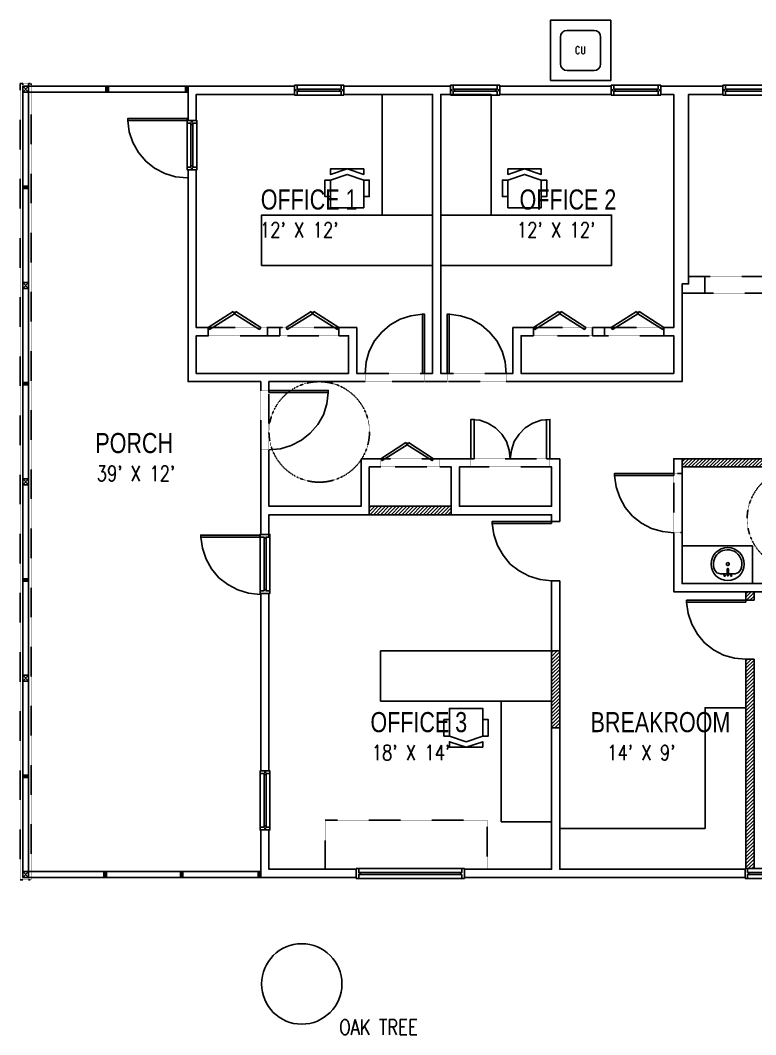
# Model space of a CAD drawing. Header units: inches. Extents: x -625442 to 34963, y -27993 to 66986.
# Drawn here: x 1728 to 2167, y 19757 to 20363 of the extents above; entities that cross this region are included whole.
import ezdxf

# ---------------------------------------------------------------- set-up
doc = ezdxf.new("R2010")
doc.units = ezdxf.units.IN
doc.header["$LTSCALE"] = 0.5
doc.header["$MEASUREMENT"] = 0
doc.linetypes.add('HIDDEN2', pattern=[0.1875, 0.125, -0.0625])
for name, color, linetype in [('0-TEXT', 30, 'Continuous'), ('P-ABOVE', 201, 'HIDDEN2'), ('P-BELOW-LIGHT', 143, 'Continuous'), ('P-CASEWORK', 140, 'Continuous'), ('P-DOOR', 51, 'Continuous'), ('P-FIXTURE', 63, 'Continuous'), ('P-FURNITURE', 201, 'Continuous'), ('P-WALL', 90, 'Continuous'), ('P-WINDOW', 213, 'Continuous')]:
    doc.layers.add(name, color=color, linetype=linetype)
doc.styles.add('1-4T', font='Zap601Rm.ttf', dxfattribs={"width": 0.8, "height": 12})
doc.styles.add('sapa notes', font='romans.shx', dxfattribs={"width": 0.8})

msp = doc.modelspace()

# ---------------------------------------------------------------- hatches: boundary and pattern name
at = {"layer": 'P-FURNITURE'}
h = msp.add_hatch(dxfattribs=at)
h.set_pattern_fill('ANSI31', color=256, scale=12)
h.paths.add_polyline_path([(2049.96642, 19986.33113), (2045.07539, 19986.33113), (2045.07539, 19940.35546), (2049.96642, 19940.35546)])
h.paths.add_polyline_path([(2165.98162, 19981.28858), (2161.09059, 19981.28858), (2161.09059, 19856.4254), (2162.0688, 19856.4254), (2165.98162, 19856.4254)], flags=17)
h.paths.add_polyline_path([(1985.2092, 20072.60888), (1936.29891, 20072.60888), (1936.29891, 20067.52221), (1985.2092, 20067.52221)])
h.paths.add_polyline_path([(2165.98162, 20021.54654), (2161.09059, 20021.54654), (2161.09059, 20016.50398), (2165.98162, 20016.50398)])
h.paths.add_polyline_path([(2361.03586, 20026.43756), (2365.92688, 20026.43756), (2365.92688, 20056.87041), (2361.03586, 20056.87041)])
h.paths.add_polyline_path([(2239.98821, 20026.43756), (2243.98821, 20026.43756), (2243.98821, 20096.08582), (2361.03586, 20096.08582), (2361.03586, 20092.08582), (2365.92688, 20092.08582), (2365.92688, 20100.97685), (2122.94057, 20100.97685), (2122.94057, 20096.08582), (2239.98821, 20096.08582)])
h.paths.add_polyline_path([(2309.97351, 20021.54654), (2305.08249, 20021.54654), (2305.08249, 19856.03412), (2309.97351, 19856.03412)])

# ---------------------------------------------------------------- linework, layer by layer
at = {"layer": 'P-ABOVE'}
for p, q in [((1729.50621, 20324.7252), (1733.00621, 20324.7252)), ((1729.50621, 19849.64309), (1733.00621, 19849.64309))]:
    msp.add_line(p, q, dxfattribs=at)
for points in [[(1729.50621, 19849.64309), (1728.00621, 19849.64309), (1728.00621, 20324.7252), (1729.50621, 20324.7252)], [(1734.50621, 19849.64309), (1733.00621, 19849.64309), (1733.00621, 20324.7252), (1734.50621, 20324.7252)], [(1875.45451, 20179.23331), (1840.2391, 20179.23331), (1840.2391, 20174.34228), (1875.45451, 20174.34228)], [(1918.10428, 20179.23331), (1882.88887, 20179.23331), (1882.88887, 20174.34228), (1918.10428, 20174.34228)], [(2034.31513, 20179.23331), (2069.53053, 20179.23331), (2069.53053, 20174.34228), (2034.31513, 20174.34228)], [(2112.18031, 20174.34228), (2112.18031, 20179.23331), (2076.76926, 20179.23331), (2076.76926, 20174.34228)], [(1969.16662, 20151.84355), (1933.75557, 20151.84355), (1933.75557, 20146.95252), (1969.16662, 20146.95252)], [(2018.07691, 20151.84355), (2018.07691, 20146.95252), (1982.8615, 20146.95252), (1982.8615, 20151.84355)], [(1876.43271, 20106.25916), (1871.54168, 20106.25916), (1871.54168, 20141.67021), (1876.43271, 20141.67021)], [(1943.14635, 20096.08582), (1978.36176, 20096.08582), (1978.36176, 20100.97685), (1943.14635, 20100.97685)], [(2044.09718, 20096.08582), (2044.09718, 20100.97685), (1996.94767, 20100.97685), (1996.94767, 20096.08582)], [(2122.94057, 20092.08582), (2122.94057, 20056.87041), (2118.04954, 20056.87041), (2118.04954, 20092.08582)]]:
    msp.add_lwpolyline(points, close=True, dxfattribs=at)
for points in [[(2347.14533, 20209.75333), (2136.63545, 20209.75333)], [(2136.63545, 20199.77563), (2347.14533, 20199.77563)], [(2006.72972, 19856.03412), (2006.72972, 19885.38029), (1909.88735, 19885.38029), (1909.88735, 19856.03412)]]:
    msp.add_lwpolyline(points, dxfattribs=at)
for centre in [(1906.43271, 20116.95252), (2191.82043, 20065.14187)]:
    msp.add_circle(centre, 30, dxfattribs=at)
at = {"layer": 'P-BELOW-LIGHT'}
for p, q in [((1729.50621, 20323.2252), (1729.50621, 19851.14309)), ((1733.00621, 20323.2252), (1826.60935, 20323.2252)), ((1733.00621, 20319.7252), (1826.60935, 20319.7252)), ((1733.00621, 20181.75691), (1733.00621, 20319.7252)), ((1733.00621, 19854.64309), (1733.00621, 20181.75691)), ((2122.94057, 20096.08582), (2122.94057, 20100.97685)), ((2045.07539, 20063.52221), (2049.96642, 20063.52221)), ((2045.07539, 20028.11116), (2049.96642, 20028.11116)), ((2165.98162, 20021.54654), (2161.09059, 20021.54654)), ((1733.00621, 19854.64309), (1871.54168, 19854.64309)), ((1733.00621, 19851.14309), (1871.54168, 19851.14309))]:
    msp.add_line(p, q, dxfattribs=at)
for points in [[(2044.3721, 20326.53332), (2080.3721, 20326.53332), (2080.3721, 20362.53332), (2044.3721, 20362.53332)], [(1919.47377, 20320.29058), (1919.47377, 20317.94289), (1921.0389, 20317.94289), (1921.0389, 20323.81212), (1919.47377, 20323.81212), (1919.47377, 20321.46443), (1918.6912, 20321.46443), (1918.6912, 20320.29058)], [(2012.59896, 20320.29058), (2012.59896, 20317.94289), (2014.16409, 20317.94289), (2014.16409, 20323.81212), (2012.59896, 20323.81212), (2012.59896, 20321.46443), (2011.81639, 20321.46443), (2011.81639, 20320.29058)], [(2082.24721, 20321.46443), (2082.24721, 20323.81212), (2080.68208, 20323.81212), (2080.68208, 20317.94289), (2082.24721, 20317.94289), (2082.24721, 20320.29058), (2083.02977, 20320.29058), (2083.02977, 20321.46443)], [(2148.96084, 20321.46443), (2148.96084, 20323.81212), (2147.39571, 20323.81212), (2147.39571, 20317.94289), (2148.96084, 20317.94289), (2148.96084, 20320.29058), (2149.74341, 20320.29058), (2149.74341, 20321.46443)], [(1829.87012, 20274.90183), (1827.52242, 20274.90183), (1827.52242, 20273.3367), (1833.39166, 20273.3367), (1833.39166, 20274.90183), (1831.04397, 20274.90183), (1831.04397, 20275.6844), (1829.87012, 20275.6844)], [(1873.4981, 20022.13346), (1871.1504, 20022.13346), (1871.1504, 20020.56833), (1877.01964, 20020.56833), (1877.01964, 20022.13346), (1874.67194, 20022.13346), (1874.67194, 20022.91602), (1873.4981, 20022.91602)], [(1873.4981, 19881.07619), (1871.1504, 19881.07619), (1871.1504, 19879.51106), (1877.01964, 19879.51106), (1877.01964, 19881.07619), (1874.67194, 19881.07619), (1874.67194, 19881.85875), (1873.4981, 19881.85875)], [(1991.46971, 19852.90386), (1991.46971, 19850.55617), (1993.03484, 19850.55617), (1993.03484, 19856.4254), (1991.46971, 19856.4254), (1991.46971, 19854.07771), (1990.68715, 19854.07771), (1990.68715, 19852.90386)], [(2162.0688, 19854.07771), (2162.0688, 19856.4254), (2160.69931, 19856.4254), (2160.69931, 19850.55617), (2162.0688, 19850.55617), (2162.0688, 19852.90386), (2162.85137, 19852.90386), (2162.85137, 19854.07771)]]:
    msp.add_lwpolyline(points, close=True, dxfattribs=at)
msp.add_lwpolyline([(2054.3721, 20332.53332), (2070.3721, 20332.53332, 0.414213562), (2074.3721, 20336.53332), (2074.3721, 20352.53332, 0.414213562), (2070.3721, 20356.53332), (2054.3721, 20356.53332, 0.414213562), (2050.3721, 20352.53332), (2050.3721, 20336.53332, 0.414213562)], format="xyb", close=True, dxfattribs=at)
for points in [[(1893.25785, 20317.94289), (1893.25785, 20320.29058), (1894.04042, 20320.29058), (1894.04042, 20321.46443), (1893.25785, 20321.46443), (1893.25785, 20323.81212), (1891.69272, 20323.81212), (1891.69272, 20317.94289), (1893.25785, 20317.94289), (1919.47377, 20317.94289)], [(1893.25785, 20323.81212), (1919.47377, 20323.81212)], [(1986.38304, 20317.94289), (1986.38304, 20320.29058), (1987.16561, 20320.29058), (1987.16561, 20321.46443), (1986.38304, 20321.46443), (1986.38304, 20323.81212), (1984.81791, 20323.81212), (1984.81791, 20317.94289), (1986.38304, 20317.94289), (2012.59896, 20317.94289)], [(1986.38304, 20323.81212), (2012.59896, 20323.81212)], [(2108.65877, 20323.81212), (2108.65877, 20321.46443), (2107.8762, 20321.46443), (2107.8762, 20320.29058), (2108.65877, 20320.29058), (2108.65877, 20317.94289), (2110.22389, 20317.94289), (2110.22389, 20323.81212), (2108.65877, 20323.81212), (2082.24721, 20323.81212)], [(2192.78446, 20323.81212), (2192.78446, 20321.46443), (2192.0019, 20321.46443), (2192.0019, 20320.29058), (2192.78446, 20320.29058), (2192.78446, 20317.94289), (2194.34959, 20317.94289), (2194.34959, 20323.81212), (2192.78446, 20323.81212), (2148.96084, 20323.81212)], [(1892.47529, 20320.29058), (1892.47529, 20321.46443)], [(1920.25633, 20321.46443), (1920.25633, 20320.29058)], [(1985.60048, 20320.29058), (1985.60048, 20321.46443)], [(2013.38152, 20321.46443), (2013.38152, 20320.29058)], [(2081.46464, 20320.29058), (2081.46464, 20321.46443)], [(2108.65877, 20317.94289), (2082.24721, 20317.94289)], [(2109.44133, 20321.46443), (2109.44133, 20320.29058)], [(2148.17828, 20320.29058), (2148.17828, 20321.46443)], [(2192.78446, 20317.94289), (2148.96084, 20317.94289)], [(1827.52242, 20301.11775), (1829.87012, 20301.11775), (1829.87012, 20300.33518), (1831.04397, 20300.33518), (1831.04397, 20301.11775), (1833.39166, 20301.11775), (1833.39166, 20302.68288), (1827.52242, 20302.68288), (1827.52242, 20301.11775), (1827.52242, 20274.90183)], [(1829.87012, 20301.90031), (1831.04397, 20301.90031)], [(1833.39166, 20301.11775), (1833.39166, 20274.90183)], [(1831.04397, 20274.11927), (1829.87012, 20274.11927)], [(2118.04954, 20203.49281), (2118.04954, 20212.10102)], [(1876.43271, 20054.41425), (1876.43271, 20062.82682)], [(1871.1504, 20054.21861), (1873.4981, 20054.21861), (1873.4981, 20053.63169), (1874.67194, 20053.63169), (1874.67194, 20054.21861), (1877.01964, 20054.21861), (1877.01964, 20055.78374), (1871.1504, 20055.78374), (1871.1504, 20054.21861), (1871.1504, 20022.13346)], [(1877.01964, 20054.21861), (1877.01964, 20022.13346)], [(1871.1504, 19913.16134), (1873.4981, 19913.16134), (1873.4981, 19912.57441), (1874.67194, 19912.57441), (1874.67194, 19913.16134), (1877.01964, 19913.16134), (1877.01964, 19914.72646), (1871.1504, 19914.72646), (1871.1504, 19913.16134), (1871.1504, 19881.07619)], [(1873.4981, 19913.9439), (1874.67194, 19913.9439)], [(1877.01964, 19913.16134), (1877.01964, 19881.07619)], [(1874.67194, 19880.29362), (1873.4981, 19880.29362)], [(1930.03839, 19850.55617), (1930.03839, 19852.90386), (1930.82095, 19852.90386), (1930.82095, 19854.07771), (1930.03839, 19854.07771), (1930.03839, 19856.4254), (1928.47326, 19856.4254), (1928.47326, 19850.55617), (1930.03839, 19850.55617), (1991.46971, 19850.55617)], [(1930.03839, 19856.4254), (1991.46971, 19856.4254)], [(2190.43677, 19856.4254), (2190.43677, 19854.07771), (2189.6542, 19854.07771), (2189.6542, 19852.90386), (2190.43677, 19852.90386), (2190.43677, 19850.55617), (2192.0019, 19850.55617), (2192.0019, 19856.4254), (2190.43677, 19856.4254), (2162.0688, 19856.4254)], [(2190.43677, 19850.55617), (2162.0688, 19850.55617)]]:
    msp.add_lwpolyline(points, dxfattribs=at)
at = {"layer": 'P-CASEWORK'}
for points in [[(2164.94057, 20026.43756), (2164.94057, 20048.9363), (2122.94057, 20048.9363)], [(2049.96642, 19880.4254), (2136.69931, 19880.4254), (2136.69931, 19952.4254), (2160.69931, 19952.4254)]]:
    msp.add_lwpolyline(points, dxfattribs=at)
at = {"layer": 'P-DOOR'}
for points in [[(1827.52242, 20302.68288), (1792.11138, 20302.68288), (1792.11138, 20303.85672), (1827.52242, 20303.85672)], [(1855.10783, 20188.81972), (1855.89039, 20187.45024), (1841.02166, 20178.05946), (1840.2391, 20179.23331)], [(1856.67296, 20188.81972), (1855.89039, 20187.45024), (1870.75912, 20178.05946), (1871.54168, 20179.23331)], [(1901.67042, 20188.81972), (1902.45299, 20187.45024), (1887.38862, 20178.05946), (1886.60605, 20179.23331)], [(1903.23555, 20188.81972), (1902.45299, 20187.45024), (1917.32171, 20178.05946), (1918.10428, 20179.23331)], [(1967.99277, 20151.84355), (1967.99277, 20187.25459), (1969.16662, 20187.25459), (1969.16662, 20151.84355)], [(1984.03535, 20151.84355), (1984.03535, 20187.25459), (1982.8615, 20187.25459), (1982.8615, 20151.84355)], [(2049.18385, 20188.81972), (2049.96642, 20187.45024), (2035.09769, 20178.05946), (2034.31513, 20179.23331)], [(2050.74898, 20188.81972), (2049.96642, 20187.45024), (2064.83515, 20178.05946), (2065.61771, 20179.23331)], [(2095.74645, 20188.81972), (2096.52901, 20187.45024), (2081.46464, 20178.05946), (2080.68208, 20179.23331)], [(2097.31158, 20188.81972), (2096.52901, 20187.45024), (2111.39774, 20178.05946), (2112.18031, 20179.23331)], [(1876.43271, 20140.49636), (1911.84376, 20140.49636), (1911.84376, 20141.67021), (1876.43271, 20141.67021)], [(1998.90408, 20100.97685), (1998.90408, 20124.45378), (1996.94767, 20124.45378), (1996.94767, 20100.97685)], [(1958.21072, 20110.56326), (1958.99328, 20109.19377), (1943.92891, 20099.803), (1943.14635, 20100.97685)], [(1959.77585, 20110.56326), (1958.99328, 20109.19377), (1973.86201, 20099.803), (1974.64457, 20100.97685)], [(2118.04954, 20090.91197), (2082.63849, 20090.91197), (2082.63849, 20092.08582), (2118.04954, 20092.08582)], [(2045.07539, 20062.34836), (2009.66434, 20062.34836), (2009.66434, 20063.52221), (2045.07539, 20063.52221)], [(1871.1504, 20054.21861), (1835.73935, 20054.21861), (1835.73935, 20055.39246), (1871.1504, 20055.39246)], [(2161.09059, 20015.33014), (2125.67955, 20015.33014), (2125.67955, 20016.50398), (2161.09059, 20016.50398)]]:
    msp.add_lwpolyline(points, close=True, dxfattribs=at)
for points in [[(1792.11138, 20302.68288), (1793.08958, 20296.03108), (1795.24163, 20289.57492), (1798.56753, 20283.70568), (1802.87164, 20278.42337), (1808.15395, 20274.31491), (1814.21883, 20271.18465), (1820.67498, 20269.22824), (1827.52242, 20268.44567)], [(1967.99277, 20187.25459), (1961.14533, 20186.27639), (1954.68918, 20184.12434), (1948.81994, 20180.79844), (1943.73327, 20176.49433), (1939.42917, 20171.21202), (1936.29891, 20165.14714), (1934.3425, 20158.69099), (1933.75557, 20151.84355)], [(2034.31513, 20179.23331), (2021.98973, 20179.23331), (2021.98973, 20151.84355), (2018.07691, 20151.84355), (2017.48999, 20158.69099), (2015.53358, 20165.14714), (2012.40332, 20171.21202), (2008.09921, 20176.49433), (2003.01254, 20180.79844), (1997.14331, 20184.12434), (1990.68715, 20186.27639), (1984.03535, 20187.25459)], [(1876.43271, 20106.25916), (1883.28015, 20106.84608), (1889.73631, 20108.80249), (1895.80119, 20111.93275), (1901.0835, 20116.23686), (1905.58325, 20121.32353), (1908.90915, 20127.19276), (1910.86556, 20133.64892), (1911.84376, 20140.49636)], [(2042.14077, 20124.25814), (2042.14077, 20100.97685), (2044.09718, 20100.97685), (2044.09718, 20124.45378), (2038.81487, 20123.86686), (2033.92384, 20122.10609), (2029.4241, 20119.36711), (2025.70692, 20115.64993), (2022.7723, 20111.15019), (2021.20717, 20106.06352), (2020.4246, 20100.97685), (2019.83768, 20106.06352), (2018.27255, 20111.15019), (2015.33793, 20115.64993), (2011.62075, 20119.36711), (2007.12101, 20122.10609), (2002.22998, 20123.86686), (1996.94767, 20124.45378)], [(2082.63849, 20090.91197), (2083.6167, 20084.26017), (2085.76875, 20077.80401), (2089.09465, 20071.93478), (2093.39875, 20066.65247), (2098.68107, 20062.544), (2104.74594, 20059.41374), (2111.2021, 20057.45733), (2118.04954, 20056.67477)], [(2009.66434, 20062.34836), (2010.64255, 20055.69656), (2012.7946, 20049.2404), (2016.1205, 20043.37117), (2020.4246, 20038.08886), (2025.70692, 20033.98039), (2031.77179, 20030.85013), (2038.22795, 20028.89372), (2045.07539, 20028.11116)], [(1835.73935, 20054.21861), (1836.71756, 20047.56681), (1838.86961, 20041.11065), (1842.19551, 20035.24142), (1846.49962, 20029.95911), (1851.78193, 20025.85064), (1857.8468, 20022.72038), (1864.30296, 20020.76397), (1871.1504, 20019.98141)], [(2161.09059, 19981.28858), (2154.24315, 19981.8755), (2147.787, 19983.83191), (2141.72212, 19986.96217), (2136.43981, 19991.07063), (2132.1357, 19996.35295), (2128.8098, 20002.22218), (2126.65775, 20008.67834), (2125.67955, 20015.33014)]]:
    msp.add_lwpolyline(points, dxfattribs=at)
at = {"layer": 'P-FIXTURE'}
msp.add_lwpolyline([(2150.65877, 20032.3068), (2154.57159, 20032.3068), (2156.72364, 20033.08936), (2158.09313, 20034.85013, 1.529927729), (2142.44184, 20034.45885), (2143.81132, 20032.89372), (2145.96338, 20032.3068), (2149.8762, 20032.3068)], format="xyb", dxfattribs=at)
for points in [[(2150.26748, 20038.9586), (2149.48492, 20038.56732), (2149.48492, 20037.58911), (2150.26748, 20037.19783), (2151.05005, 20037.58911), (2151.05005, 20038.56732)], [(2149.8762, 20035.24142), (2149.8762, 20031.32859), (2150.26748, 20030.93731), (2150.65877, 20031.32859), (2150.65877, 20035.24142), (2150.26748, 20035.6327)], [(2147.72415, 20031.32859), (2148.31107, 20030.74167), (2148.70235, 20031.32859), (2148.31107, 20031.71988)], [(2151.63697, 20031.32859), (2152.22389, 20030.74167), (2152.61518, 20031.32859), (2152.22389, 20031.71988)]]:
    msp.add_lwpolyline(points, close=True, dxfattribs=at)
msp.add_circle((2150.19372, 20038.10227), 9.8561, dxfattribs=at)
at = {"layer": 'P-FURNITURE'}
for points in [[(1944.05765, 20246.33417), (1974.05765, 20246.33417), (1974.05765, 20318.33417), (1944.05765, 20318.33417)], [(2008.94868, 20246.33417), (1978.94868, 20246.33417), (1978.94868, 20318.33417), (2008.94868, 20318.33417)], [(1974.05765, 20246.33417), (1974.05765, 20216.33417), (1872.05765, 20216.33417), (1872.05765, 20246.33417)], [(1978.94868, 20246.33417), (1978.94868, 20216.33417), (2080.94868, 20216.33417), (2080.94868, 20246.33417)], [(2045.07539, 19956.33113), (2045.07539, 19986.33113), (1943.07539, 19986.33113), (1943.07539, 19956.33113)], [(2015.07539, 19956.33113), (2045.07539, 19956.33113), (2045.07539, 19884.33113), (2015.07539, 19884.33113)]]:
    msp.add_lwpolyline(points, close=True, dxfattribs=at)
at = {"layer": 'P-FURNITURE', "flags": 128}
for points in [[(1913.13519, 20260.62123), (1913.13519, 20267.2362), (1923.05765, 20270.54368), (1932.98011, 20267.2362), (1936.28759, 20267.2362), (1936.28759, 20257.31374), (1932.98011, 20257.31374), (1932.98011, 20260.62123), (1932.98011, 20254.00626), (1932.98011, 20250.69877), (1929.67262, 20250.69877), (1916.44268, 20250.69877), (1913.13519, 20250.69877), (1913.13519, 20254.00626), (1913.13519, 20260.62123), (1913.13519, 20257.31374), (1909.82771, 20257.31374), (1909.82771, 20267.2362), (1913.13519, 20267.2362)], [(2038.89293, 20260.62123), (2038.89293, 20267.2362), (2028.97047, 20270.54368), (2019.04802, 20267.2362), (2015.74053, 20267.2362), (2015.74053, 20257.31374), (2019.04802, 20257.31374), (2019.04802, 20260.62123), (2019.04802, 20254.00626), (2019.04802, 20250.69877), (2022.3555, 20250.69877), (2035.58544, 20250.69877), (2038.89293, 20250.69877), (2038.89293, 20254.00626), (2038.89293, 20260.62123), (2038.89293, 20257.31374), (2042.20041, 20257.31374), (2042.20041, 20267.2362), (2038.89293, 20267.2362)], [(1932.98011, 20260.62123), (1932.98011, 20267.2362)], [(2019.04802, 20260.62123), (2019.04802, 20267.2362)], [(1984.15293, 19942.04407), (1984.15293, 19935.4291), (1994.07539, 19932.12161), (2003.99785, 19935.4291), (2007.30533, 19935.4291), (2007.30533, 19945.35156), (2003.99785, 19945.35156), (2003.99785, 19942.04407), (2003.99785, 19948.65904), (2003.99785, 19951.96653), (2000.69036, 19951.96653), (1987.46042, 19951.96653), (1984.15293, 19951.96653), (1984.15293, 19948.65904), (1984.15293, 19942.04407), (1984.15293, 19945.35156), (1980.84545, 19945.35156), (1980.84545, 19935.4291), (1984.15293, 19935.4291)], [(2003.99785, 19942.04407), (2003.99785, 19935.4291)]]:
    msp.add_lwpolyline(points, dxfattribs=at)
for points in [[(1932.98011, 20273.85117), (1913.13519, 20273.85117), (1913.13519, 20270.54368), (1923.05765, 20273.85117), (1932.98011, 20270.54368)], [(2019.04802, 20273.85117), (2038.89293, 20273.85117), (2038.89293, 20270.54368), (2028.97047, 20273.85117), (2019.04802, 20270.54368)], [(2003.99785, 19928.81413), (1984.15293, 19928.81413), (1984.15293, 19932.12161), (1994.07539, 19928.81413), (2003.99785, 19932.12161)]]:
    msp.add_lwpolyline(points, close=True, dxfattribs=at)
at = {"layer": 'P-WALL'}
for p, q in [((1729.50621, 20323.2252), (1733.00621, 20319.7252)), ((1733.00621, 20323.2252), (1729.50621, 20319.7252)), ((1779.05778, 20323.2252), (1780.55778, 20319.7252)), ((1780.55778, 20323.2252), (1779.05778, 20319.7252)), ((1826.60935, 20323.2252), (1828.10935, 20319.7252)), ((1828.10935, 20323.2252), (1826.60935, 20319.7252)), ((1729.50621, 20262.15243), (1733.00621, 20263.65243)), ((1733.00621, 20262.15243), (1729.50621, 20263.65243)), ((1729.50621, 20206.07967), (1733.00621, 20202.57967)), ((1733.00621, 20206.07967), (1729.50621, 20202.57967)), ((1729.50621, 20145.00691), (1733.00621, 20146.50691)), ((1733.00621, 20145.00691), (1729.50621, 20146.50691)), ((2049.96642, 20096.08582), (2049.96642, 20100.97685)), ((1729.50621, 20088.93414), (1733.00621, 20085.43414)), ((1733.00621, 20088.93414), (1729.50621, 20085.43414)), ((1985.2092, 20072.60888), (1936.29891, 20072.60888)), ((1729.50621, 20027.86138), (1733.00621, 20029.36138)), ((1733.00621, 20027.86138), (1729.50621, 20029.36138)), ((2161.09059, 20016.50398), (2161.09059, 20021.54654)), ((2165.98162, 20016.50398), (2165.98162, 20021.54654)), ((2165.98162, 20016.50398), (2161.09059, 20016.50398)), ((2049.96642, 19935.46443), (2049.96642, 19991.22216)), ((2161.09059, 19856.03412), (2161.09059, 19981.28858)), ((2165.98162, 19981.28858), (2161.09059, 19981.28858)), ((2165.98162, 19856.03412), (2165.98162, 19981.28858)), ((1729.50621, 19971.78862), (1733.00621, 19968.28862)), ((1733.00621, 19971.78862), (1729.50621, 19968.28862)), ((1729.50621, 19910.71585), (1733.00621, 19912.21585)), ((1733.00621, 19910.71585), (1729.50621, 19912.21585)), ((1729.50621, 19854.64309), (1733.00621, 19851.14309)), ((1733.00621, 19854.64309), (1729.50621, 19851.14309)), ((1777.9347, 19854.64309), (1779.4347, 19851.14309)), ((1779.4347, 19854.64309), (1777.9347, 19851.14309)), ((1823.61319, 19854.64309), (1825.11319, 19851.14309)), ((1825.11319, 19854.64309), (1823.61319, 19851.14309)), ((1870.04168, 19854.64309), (1871.54168, 19851.14309)), ((1871.54168, 19854.64309), (1870.04168, 19851.14309))]:
    msp.add_line(p, q, dxfattribs=at)
for points in [[(1729.50621, 20319.7252), (1733.00621, 20319.7252), (1733.00621, 20323.2252), (1729.50621, 20323.2252)], [(1779.05778, 20323.2252), (1780.55778, 20323.2252), (1780.55778, 20319.7252), (1779.05778, 20319.7252)], [(1826.60935, 20323.2252), (1828.10935, 20323.2252), (1828.10935, 20319.7252), (1826.60935, 20319.7252)], [(1729.50621, 20262.15243), (1729.50621, 20263.65243), (1733.00621, 20263.65243), (1733.00621, 20262.15243)], [(2136.63545, 20199.77563), (2136.63545, 20209.75333), (2126.85339, 20209.75333), (2126.85339, 20205.25358), (2122.94057, 20205.25358), (2122.94057, 20199.77563), (2126.85339, 20199.77563)], [(1729.50621, 20202.57967), (1733.00621, 20202.57967), (1733.00621, 20206.07967), (1729.50621, 20206.07967)], [(1729.50621, 20145.00691), (1729.50621, 20146.50691), (1733.00621, 20146.50691), (1733.00621, 20145.00691)], [(1729.50621, 20085.43414), (1733.00621, 20085.43414), (1733.00621, 20088.93414), (1729.50621, 20088.93414)], [(1729.50621, 20027.86138), (1729.50621, 20029.36138), (1733.00621, 20029.36138), (1733.00621, 20027.86138)], [(1729.50621, 19968.28862), (1733.00621, 19968.28862), (1733.00621, 19971.78862), (1729.50621, 19971.78862)], [(1729.50621, 19910.71585), (1729.50621, 19912.21585), (1733.00621, 19912.21585), (1733.00621, 19910.71585)], [(1729.50621, 19851.14309), (1733.00621, 19851.14309), (1733.00621, 19854.64309), (1729.50621, 19854.64309)], [(1777.9347, 19854.64309), (1779.4347, 19854.64309), (1779.4347, 19851.14309), (1777.9347, 19851.14309)], [(1823.61319, 19854.64309), (1825.11319, 19854.64309), (1825.11319, 19851.14309), (1823.61319, 19851.14309)], [(1870.04168, 19854.64309), (1871.54168, 19854.64309), (1871.54168, 19851.14309), (1870.04168, 19851.14309)]]:
    msp.add_lwpolyline(points, close=True, dxfattribs=at)
for points in [[(1891.69272, 20323.2252), (1828.10935, 20323.2252)], [(1828.10935, 20323.2252), (1828.10935, 20302.68288)], [(1833.00038, 20302.68288), (1833.00038, 20318.33417), (1891.69272, 20318.33417)], [(1984.81791, 20323.2252), (1921.0389, 20323.2252)], [(1921.0389, 20318.33417), (1974.05765, 20318.33417), (1974.05765, 20151.84355), (1969.16662, 20151.84355)], [(1982.8615, 20151.84355), (1978.94868, 20151.84355), (1978.94868, 20318.33417), (1984.81791, 20318.33417)], [(2080.68208, 20323.2252), (2014.16409, 20323.2252)], [(2014.16409, 20318.33417), (2080.68208, 20318.33417)], [(2018.07691, 20146.95252), (2122.94057, 20146.95252), (2122.94057, 20205.25358), (2126.85339, 20205.25358), (2126.85339, 20318.33417), (2147.39571, 20318.33417)], [(2147.39571, 20323.2252), (2110.22389, 20323.2252)], [(2110.22389, 20318.33417), (2118.04954, 20318.33417), (2118.04954, 20179.23331), (2112.18031, 20179.23331)], [(1828.10935, 20273.3367), (1828.10935, 20146.95252), (1871.54168, 20146.95252), (1871.54168, 20141.67021)], [(1840.2391, 20179.23331), (1833.00038, 20179.23331), (1833.00038, 20273.3367)], [(1882.88887, 20179.23331), (1875.45451, 20179.23331)], [(1882.49759, 20179.23331), (1877.8022, 20179.23331)], [(1933.75557, 20151.84355), (1928.86454, 20151.84355), (1928.86454, 20179.23331), (1918.10428, 20179.23331)], [(2076.76926, 20179.23331), (2069.53053, 20179.23331)], [(1918.10428, 20174.34228), (1923.97351, 20174.34228), (1923.97351, 20151.84355), (1833.00038, 20151.84355), (1833.00038, 20174.34228), (1840.2391, 20174.34228)], [(1875.45451, 20174.34228), (1882.88887, 20174.34228)], [(2112.18031, 20174.34228), (2118.04954, 20174.34228), (2118.04954, 20151.84355), (2026.88076, 20151.84355), (2026.88076, 20174.34228), (2034.31513, 20174.34228)], [(2069.53053, 20174.34228), (2076.76926, 20174.34228)], [(1876.43271, 20141.67021), (1876.43271, 20146.95252), (1933.75557, 20146.95252)], [(1969.16662, 20146.95252), (1982.8615, 20146.95252)], [(1871.54168, 20106.25916), (1871.54168, 20055.78374)], [(1931.40788, 20100.97685), (1931.40788, 20072.60888), (1876.43271, 20072.60888), (1876.43271, 20106.25916)], [(1943.14635, 20100.97685), (1931.40788, 20100.97685)], [(1996.94767, 20100.97685), (1978.36176, 20100.97685)], [(2049.96642, 20100.97685), (2044.09718, 20100.97685)], [(2118.04954, 20092.08582), (2118.04954, 20100.97685), (2365.92688, 20100.97685), (2365.92688, 20026.43756)], [(1876.43271, 20055.78374), (1876.43271, 20067.52221), (1936.29891, 20067.52221), (1936.29891, 20096.08582), (1943.14635, 20096.08582)], [(1978.36176, 20096.08582), (1985.2092, 20096.08582), (1985.2092, 20067.52221), (2045.07539, 20067.52221), (2045.07539, 20063.52221)], [(2044.09718, 20096.08582), (2045.07539, 20096.08582), (2045.07539, 20072.60888), (1990.10022, 20072.60888), (1990.10022, 20096.08582), (1996.94767, 20096.08582)], [(2049.96642, 20063.52221), (2049.96642, 20096.08582)], [(2122.94057, 20096.08582), (2239.98821, 20096.08582)], [(2239.98821, 20026.43756), (2122.94057, 20026.43756), (2122.94057, 20096.08582)], [(1985.2092, 20067.52221), (1936.29891, 20067.52221)], [(2161.09059, 20021.54654), (2118.04954, 20021.54654), (2118.04954, 20056.87041)], [(2045.07539, 20028.11116), (2045.07539, 19986.33113), (2049.96642, 19986.33113)], [(2049.96642, 19991.22216), (2049.96642, 20028.11116)], [(2305.08249, 20021.54654), (2165.98162, 20021.54654)], [(1871.54168, 20020.56833), (1871.54168, 19914.72646)], [(1876.43271, 19914.72646), (1876.43271, 20020.56833)], [(2045.07539, 19940.35546), (2045.07539, 19986.33113)], [(2049.96642, 19940.35546), (2045.07539, 19940.35546), (2045.07539, 19856.03412), (1993.03484, 19856.03412)], [(2136.04853, 19856.03412), (2049.96642, 19856.03412), (2049.96642, 19935.46443)], [(1871.54168, 19879.51106), (1871.54168, 19851.14309)], [(1928.47326, 19856.03412), (1876.43271, 19856.03412), (1876.43271, 19879.51106)], [(2160.69931, 19856.03412), (2136.04853, 19856.03412)], [(1871.54168, 19851.14309), (1928.47326, 19851.14309)], [(1993.03484, 19851.14309), (2160.69931, 19851.14309)]]:
    msp.add_lwpolyline(points, dxfattribs=at)
msp.add_circle((1895.99267, 19787.5945), 24, dxfattribs=at)
at = {"layer": 'P-WINDOW'}
for points in [[(1894.04042, 20320.29058), (1918.6912, 20320.29058), (1918.6912, 20321.46443), (1894.04042, 20321.46443)], [(1987.16561, 20320.29058), (2011.81639, 20320.29058), (2011.81639, 20321.46443), (1987.16561, 20321.46443)], [(2107.8762, 20321.46443), (2083.02977, 20321.46443), (2083.02977, 20320.29058), (2107.8762, 20320.29058)], [(2192.0019, 20321.46443), (2149.74341, 20321.46443), (2149.74341, 20320.29058), (2192.0019, 20320.29058)], [(1829.87012, 20300.33518), (1829.87012, 20275.6844), (1831.04397, 20275.6844), (1831.04397, 20300.33518)], [(1873.4981, 20053.63169), (1873.4981, 20022.91602), (1874.67194, 20022.91602), (1874.67194, 20053.63169)], [(1873.4981, 19912.57441), (1873.4981, 19881.85875), (1874.67194, 19881.85875), (1874.67194, 19912.57441)], [(1930.82095, 19852.90386), (1990.68715, 19852.90386), (1990.68715, 19854.07771), (1930.82095, 19854.07771)], [(2189.6542, 19854.07771), (2162.85137, 19854.07771), (2162.85137, 19852.90386), (2189.6542, 19852.90386)]]:
    msp.add_lwpolyline(points, close=True, dxfattribs=at)

# ---------------------------------------------------------------- texts
at = {"layer": '0-TEXT', "width": 0.8}
for s, height, style, p in [('CU', 4.4955, 'sapa notes', (2059.01784, 20342.47599)), ('OFFICE 1', 11.988, '1-4T', (1871.53526, 20249.62318)), ('OFFICE 2', 11.988, '1-4T', (2025.99279, 20249.62318)), ("12' X 12'", 8.991, 'sapa notes', (1871.03753, 20232.98062)), ("12' X 12'", 8.991, 'sapa notes', (2024.37151, 20232.98062)), ('PORCH', 11.988, '1-4T', (1772.82188, 20104.32294)), ("39' X 12'", 8.991, 'sapa notes', (1773.57732, 20087.65408)), ('OFFICE 3', 11.988, '1-4T', (1936.9961, 19937.81243)), ('BREAKROOM', 11.988, '1-4T', (2068.38832, 19937.81243)), ("18' X 14'", 8.991, 'sapa notes', (1937.75154, 19921.14357)), ("14' X 9'", 8.991, 'sapa notes', (2078.30951, 19921.14357)), ('OAK TREE', 8.991, 'sapa notes', (1918.38321, 19757.30992))]:
    msp.add_text(s, height=height, dxfattribs=dict(at, style=style)).set_placement(p)

doc.saveas('drawing.dxf')
